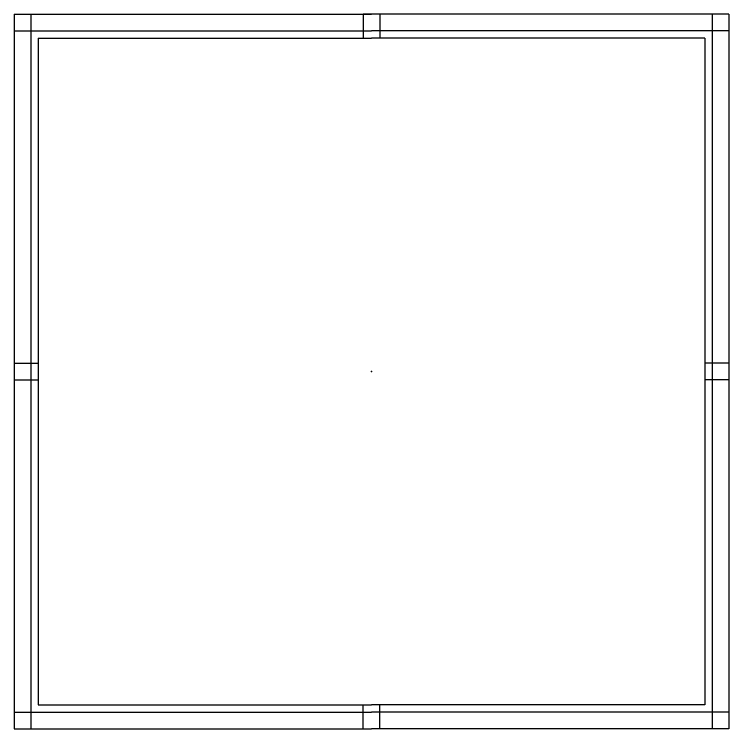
# Model space of a CAD drawing. Header units: inches. Extents: x 0 to 1034, y 3 to 471.
# Drawn here: x 326.86 to 350.49, y 270.47 to 294.09 of the extents above; entities that cross this region are included whole.
import ezdxf

# ---------------------------------------------------------------- set-up
doc = ezdxf.new("R2010")
doc.units = ezdxf.units.IN
doc.header["$MEASUREMENT"] = 0
doc.layers.add('TABLE', color=6, linetype='Continuous')

# ---------------------------------------------------------------- blocks, each defined once
blk = doc.blocks.new('3ttlsc2415_0p')
at = {"layer": 'TABLE', "lineweight": 25}
for points in [[(-11.811, 11.811), (-11.811, -11.811)], [(-11.811, 11.811), (0, 11.811)], [(-11.26, 11.811), (-11.26, -11.811)], [(0, 11.811), (-0.276, 11.811)], [(-0.276, 11.811), (-0.276, 11.024)], [(11.811, 11.811), (0, 11.811)], [(0.276, 11.811), (0.276, 11.024)], [(11.26, 11.811), (11.26, -11.811)], [(11.811, 11.811), (11.811, -11.811)], [(-11.811, 11.26), (0, 11.26)], [(11.811, 11.26), (0, 11.26)], [(-11.024, 11.024), (-11.024, -11.024)], [(-11.024, 11.024), (0, 11.024)], [(11.024, 11.024), (0, 11.024)], [(11.024, 11.024), (11.024, -11.024)], [(-11.811, 0.276), (-11.024, 0.276)], [(-11.811, 0.276), (-11.024, 0.276)], [(11.811, 0.276), (11.024, 0.276)], [(11.811, 0.276), (11.024, 0.276)], [(-11.811, -0.276), (-11.024, -0.276)], [(11.811, -0.276), (11.024, -0.276)], [(-11.024, -11.024), (0, -11.024)], [(-0.276, -11.811), (-0.276, -11.024)], [(11.024, -11.024), (0, -11.024)], [(0.276, -11.811), (0.276, -11.024)], [(-11.811, -11.26), (-11.26, -11.26)], [(-11.26, -11.26), (0, -11.26)], [(11.26, -11.26), (0, -11.26)], [(11.811, -11.26), (11.26, -11.26)], [(-11.811, -11.811), (0, -11.811)], [(11.811, -11.811), (0, -11.811)]]:
    blk.add_lwpolyline(points, dxfattribs=at)
at = {"layer": 'TABLE'}
blk.add_point((0, 0), dxfattribs=at)

msp = doc.modelspace()

# ---------------------------------------------------------------- block references
msp.add_blockref('3ttlsc2415_0p', (338.675, 282.282))

doc.saveas('drawing.dxf')
